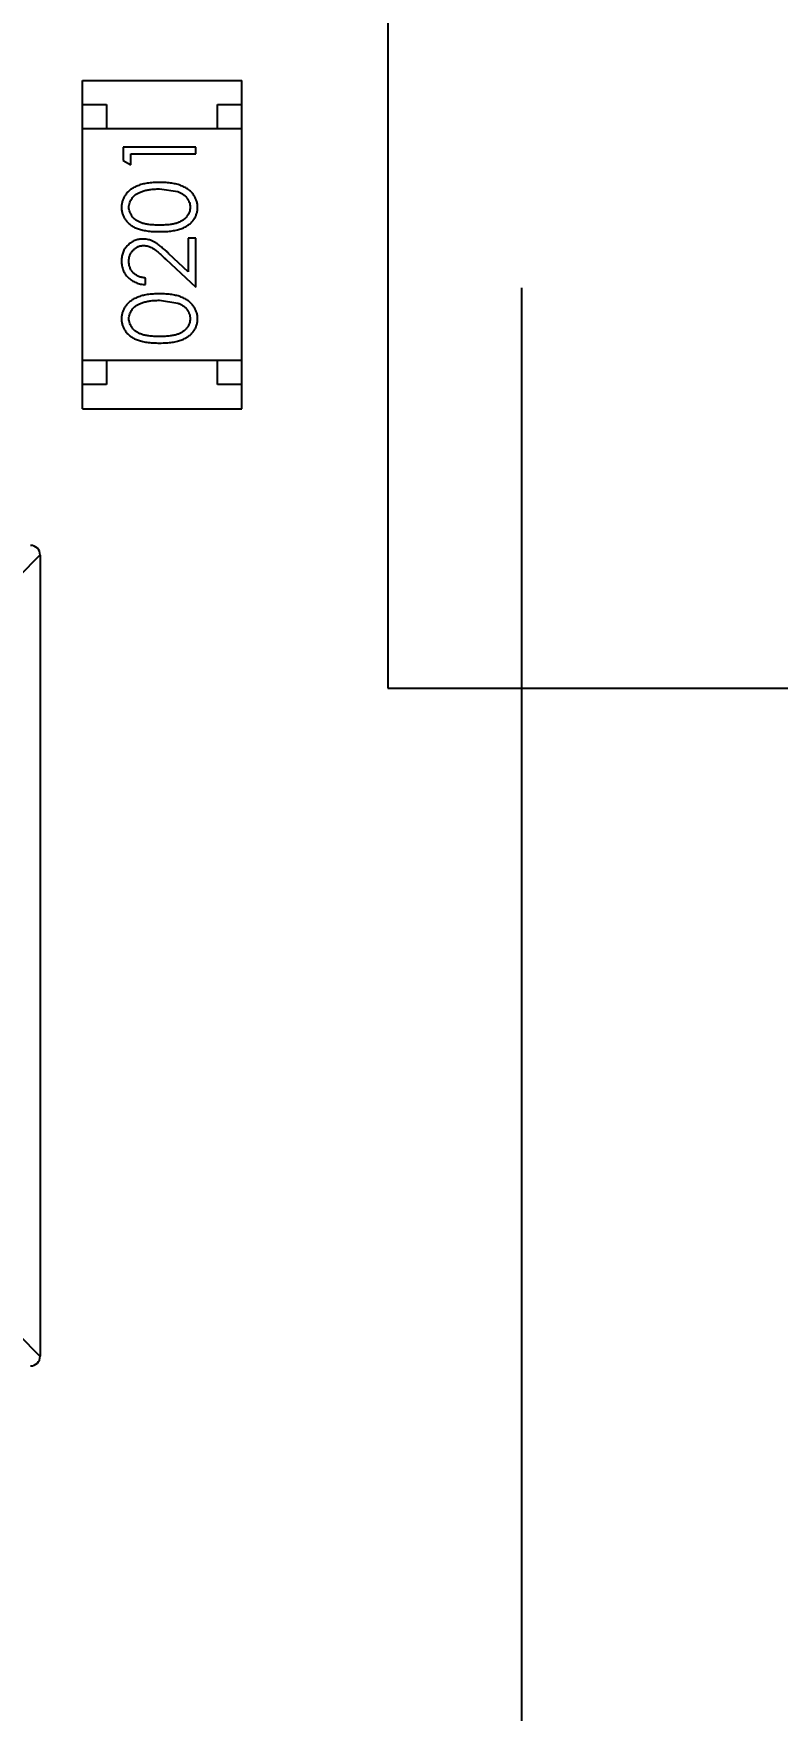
# Model space of a CAD drawing. Header units: inches. Extents: x 398 to 599, y 40 to 151.
# Drawn here: x 552.74 to 554.281, y 80.429 to 83.903 of the extents above; entities that cross this region are included whole.
import ezdxf

# ---------------------------------------------------------------- set-up
doc = ezdxf.new("R2010")
doc.units = ezdxf.units.IN
doc.header["$LTSCALE"] = 1.21
doc.header["$MEASUREMENT"] = 0
doc.header["$PDMODE"] = 3
doc.header["$PDSIZE"] = 0.3125
doc.linetypes.add('CENTER', pattern=[2, 1.25, -0.25, 0.25, -0.25])
doc.layers.get('0').update_dxf_attribs({"linetype": 'CONTINUOUS'})
doc.layers.get('Defpoints').update_dxf_attribs({"linetype": 'CONTINUOUS'})
doc.layers.add('DIM', color=3, linetype='CONTINUOUS')
doc.styles.get("Standard").update_dxf_attribs({"font": 'txt', "width": 0.8})
doc.dimstyles.get("Standard").update_dxf_attribs({"dimtxt": 0.15625, "dimasz": 0.1875, "dimexe": 0.125, "dimexo": 0.0625, "dimgap": 0.09, "dimtad": 0, "dimtih": 1, "dimtoh": 1, "dimzin": 4, "dimdsep": 46, "dimtxsty": 'Standard', "dimblk": '_FILLED', "dimblk1": '_FILLED', "dimblk2": '_FILLED', "dimcen": 0.09, "dimazin": 1, "dimtp": 0.01, "dimtm": 0.01, "dimtfac": 1, "dimtofl": 0, "dimtmove": 0, "dimatfit": 3, "dimldrblk": '_FILLED', "dimfxl": 1, "dimtolj": 1, "dimtzin": 4, "dimarcsym": 0})

# ---------------------------------------------------------------- blocks, each defined once
blk = doc.blocks.new('_FILLED')
at = {"color": 0, "linetype": 'ByBlock'}
blk.add_solid([(0, 0), (-1, 0.1667), (-1, -0.1667)], dxfattribs=at)
blk = doc.blocks.new('*D70')
at = {"layer": 'Defpoints', "color": 0}
for p in [(537.241, 87.005), (553.751, 68.4022), (537.241, 64.8591)]:
    blk.add_point(p, dxfattribs=at)
at = {"layer": 'DIM', "color": 0, "lineweight": -2}
for p, q in [((537.241, 86.9425), (537.241, 64.7341)), ((553.751, 68.3397), (553.751, 64.7341)), ((539.241, 64.8591), (542.7394, 64.8591)), ((551.751, 64.8591), (548.2527, 64.8591))]:
    blk.add_line(p, q, dxfattribs=at)
at = {"layer": 'DIM', "color": 0, "lineweight": -2, "xscale": 2, "yscale": 2, "zscale": 2, "rotation": 180}
blk.add_blockref('_FILLED', (537.241, 64.8591), dxfattribs=at)
at = {"layer": 'DIM', "color": 0, "lineweight": -2, "xscale": 2, "yscale": 2, "zscale": 2}
blk.add_blockref('_FILLED', (553.751, 64.8591), dxfattribs=at)
at = {"layer": 'DIM', "color": 0, "insert": (545.496, 64.8591), "char_height": 2, "attachment_point": 5}
blk.add_mtext('\\A1;16.51', dxfattribs=at)
blk = doc.blocks.new('*D71')
at = {"layer": 'Defpoints', "color": 0}
for p in [(570.261, 87.005), (553.751, 68.4022), (553.751, 64.8591)]:
    blk.add_point(p, dxfattribs=at)
at = {"layer": 'DIM', "color": 0, "lineweight": -2}
for p, q in [((570.261, 86.9425), (570.261, 64.7341)), ((553.751, 68.3397), (553.751, 64.7341)), ((555.751, 64.8591), (559.2494, 64.8591)), ((568.261, 64.8591), (564.7627, 64.8591))]:
    blk.add_line(p, q, dxfattribs=at)
at = {"layer": 'DIM', "color": 0, "lineweight": -2, "xscale": 2, "yscale": 2, "zscale": 2, "rotation": 180}
blk.add_blockref('_FILLED', (553.751, 64.8591), dxfattribs=at)
at = {"layer": 'DIM', "color": 0, "lineweight": -2, "xscale": 2, "yscale": 2, "zscale": 2}
blk.add_blockref('_FILLED', (570.261, 64.8591), dxfattribs=at)
at = {"layer": 'DIM', "color": 0, "insert": (562.006, 64.8591), "char_height": 2, "attachment_point": 5}
blk.add_mtext('\\A1;16.51', dxfattribs=at)

msp = doc.modelspace()

# ---------------------------------------------------------------- linework, layer by layer
at = {"color": 4, "linetype": 'CENTER', "ltscale": 2}
msp.add_line((553.751, 117.2562), (553.751, 68.4022), dxfattribs=at)
at = {"color": 7, "linetype": 'Continuous'}
for p, q in [((553.4741, 84.1566), (553.4741, 82.5473)), ((552.8412, 83.1262), (552.8412, 83.8062)), ((552.8412, 83.8062), (553.1712, 83.8062)), ((553.1712, 83.1262), (553.1712, 83.8062)), ((552.8412, 83.7562), (552.8912, 83.7562)), ((552.8912, 83.7562), (552.8912, 83.7062)), ((553.1212, 83.7062), (553.1212, 83.7562)), ((553.1212, 83.7562), (553.1712, 83.7562)), ((553.1712, 83.7062), (552.8412, 83.7062)), ((552.9259, 83.668), (552.9259, 83.6403)), ((553.0759, 83.668), (552.9259, 83.668)), ((553.0759, 83.6545), (553.0759, 83.668)), ((552.9259, 83.6403), (552.9413, 83.6315)), ((552.9413, 83.6315), (552.9413, 83.6545)), ((552.9413, 83.6545), (553.0759, 83.6545)), ((553.0009, 83.5815), (553.0386, 83.5758)), ((553.0605, 83.4795), (553.0605, 83.4097)), ((553.0759, 83.4795), (553.0605, 83.4795)), ((553.0759, 83.3776), (553.0759, 83.4795)), ((553.0139, 83.4358), (553.0759, 83.3776)), ((553.0605, 83.4097), (553.0205, 83.4473)), ((552.9721, 83.3834), (552.9721, 83.3968)), ((553.0009, 83.3507), (553.0386, 83.345)), ((553.1712, 83.2262), (552.8412, 83.2262)), ((552.8912, 83.2262), (552.8912, 83.1762)), ((553.1212, 83.1762), (553.1212, 83.2262)), ((552.8912, 83.1762), (552.8412, 83.1762)), ((553.1712, 83.1762), (553.1212, 83.1762)), ((552.8412, 83.1262), (553.1712, 83.1262)), ((552.7537, 82.8233), (552.6623, 82.7318)), ((552.7537, 82.823), (552.7537, 81.163)), ((553.4741, 82.5473), (555.5741, 82.5473)), ((552.6623, 81.2541), (552.7537, 81.1627))]:
    msp.add_line(p, q, dxfattribs=at)
for centre, radius, start, end in [((553.751, 92.925), 23, 281.22586, 258.77532), ((553.751, 92.925), 22.75, 294.44334, 241.13427), ((552.7337, 82.823), 0.02, 0, 90), ((552.7337, 81.163), 0.02, 270, 0)]:
    msp.add_arc(centre, radius, start, end, dxfattribs=at)
for points, knots in [([(553.001, 83.5949), (552.9987, 83.5949), (552.9942, 83.5948), (552.9876, 83.5946), (552.9814, 83.594), (552.9756, 83.5933), (552.9701, 83.5923), (552.965, 83.5912), (552.9602, 83.5897), (552.9558, 83.5881), (552.9517, 83.5863), (552.9479, 83.5844), (552.9443, 83.5823), (552.941, 83.5801), (552.938, 83.5776), (552.9352, 83.5751), (552.9327, 83.5724), (552.9305, 83.5695), (552.9285, 83.5665), (552.9268, 83.5634), (552.9253, 83.5602), (552.9242, 83.557), (552.9232, 83.5536), (552.9225, 83.5502), (552.9221, 83.5467), (552.9221, 83.5443), (552.9221, 83.5431)], [0, 0, 0, 0, 0.065278, 0.127205, 0.186168, 0.241675, 0.294115, 0.343609, 0.390387, 0.434463, 0.476646, 0.517002, 0.555936, 0.593716, 0.630057, 0.665601, 0.700745, 0.734917, 0.768681, 0.802087, 0.834849, 0.867433, 0.900138, 0.932806, 0.966212, 1, 1, 1, 1]), ([(553.0798, 83.5431), (553.0798, 83.5443), (553.0797, 83.5467), (553.0793, 83.5502), (553.0786, 83.5537), (553.0777, 83.557), (553.0765, 83.5603), (553.075, 83.5635), (553.0733, 83.5666), (553.0713, 83.5696), (553.069, 83.5725), (553.0665, 83.5752), (553.0637, 83.5778), (553.0607, 83.5802), (553.0574, 83.5825), (553.0538, 83.5845), (553.05, 83.5864), (553.046, 83.5882), (553.0416, 83.5898), (553.0368, 83.5912), (553.0317, 83.5923), (553.0263, 83.5933), (553.0205, 83.594), (553.0143, 83.5946), (553.0078, 83.5948), (553.0033, 83.5949), (553.001, 83.5949)], [0, 0, 0, 0, 0.033824, 0.067298, 0.10028, 0.133019, 0.165736, 0.198792, 0.232372, 0.266409, 0.301016, 0.336196, 0.371972, 0.408574, 0.446394, 0.485225, 0.525372, 0.567224, 0.611081, 0.65775, 0.70702, 0.759235, 0.814484, 0.873227, 0.934937, 1, 1, 1, 1]), ([(552.9375, 83.5436), (552.9376, 83.5452), (552.9377, 83.5485), (552.939, 83.5534), (552.9411, 83.558), (552.9435, 83.5618), (552.9457, 83.5646), (552.9478, 83.5667), (552.95, 83.5687), (552.9525, 83.5705), (552.9552, 83.5721), (552.9581, 83.5737), (552.9613, 83.5751), (552.9647, 83.5765), (552.9684, 83.5776), (552.9723, 83.5787), (552.9765, 83.5795), (552.9809, 83.5803), (552.9855, 83.5808), (552.9904, 83.5812), (552.9956, 83.5814), (552.9991, 83.5814), (553.0009, 83.5815)], [0, 0, 0, 0, 0.059689, 0.119507, 0.181075, 0.246162, 0.279894, 0.314468, 0.350403, 0.387474, 0.426147, 0.466624, 0.508745, 0.553328, 0.600058, 0.649177, 0.700552, 0.754894, 0.811825, 0.871514, 0.934319, 1, 1, 1, 1]), ([(553.0386, 83.5758), (553.0397, 83.5754), (553.0417, 83.5746), (553.0447, 83.5733), (553.0474, 83.5718), (553.0499, 83.5702), (553.0522, 83.5685), (553.0544, 83.5666), (553.0563, 83.5646), (553.0585, 83.5618), (553.0609, 83.5581), (553.0629, 83.5534), (553.0642, 83.5486), (553.0643, 83.5453), (553.0644, 83.5436)], [0, 0, 0, 0, 0.075949, 0.148549, 0.218996, 0.286119, 0.351826, 0.416074, 0.478265, 0.540325, 0.660405, 0.774606, 0.887187, 1, 1, 1, 1]), ([(552.9221, 83.5431), (552.9221, 83.542), (552.9221, 83.5396), (552.9226, 83.5362), (552.9232, 83.5328), (552.9242, 83.5295), (552.9253, 83.5263), (552.9268, 83.5232), (552.9285, 83.5202), (552.9304, 83.5172), (552.9327, 83.5144), (552.9351, 83.5117), (552.9378, 83.5093), (552.9408, 83.5069), (552.944, 83.5048), (552.9474, 83.5028), (552.9511, 83.5009), (552.9551, 83.4993), (552.9594, 83.4978), (552.9641, 83.4965), (552.9692, 83.4954), (552.9748, 83.4945), (552.9807, 83.4938), (552.9871, 83.4933), (552.9939, 83.493), (552.9986, 83.493), (553.001, 83.493)], [0, 0, 0, 0, 0.033742, 0.066533, 0.099153, 0.13154, 0.164087, 0.196563, 0.229707, 0.263315, 0.297504, 0.331686, 0.366482, 0.4021, 0.438958, 0.476748, 0.515985, 0.556589, 0.599519, 0.645765, 0.695487, 0.748721, 0.805687, 0.866754, 0.931405, 1, 1, 1, 1]), ([(553.0009, 83.5065), (552.9989, 83.5065), (552.995, 83.5065), (552.9894, 83.5067), (552.9841, 83.5071), (552.9792, 83.5076), (552.9746, 83.5082), (552.9705, 83.509), (552.9667, 83.5099), (552.9633, 83.511), (552.9602, 83.5123), (552.9573, 83.5136), (552.9546, 83.5151), (552.9521, 83.5168), (552.9498, 83.5185), (552.9476, 83.5204), (552.9457, 83.5224), (552.9435, 83.5253), (552.9411, 83.529), (552.939, 83.5337), (552.9377, 83.5386), (552.9376, 83.5419), (552.9375, 83.5436)], [0, 0, 0, 0, 0.073302, 0.142286, 0.206253, 0.266017, 0.321612, 0.372532, 0.419497, 0.462398, 0.502825, 0.541489, 0.579034, 0.615143, 0.650298, 0.684912, 0.718701, 0.752189, 0.817245, 0.879117, 0.939613, 1, 1, 1, 1]), ([(553.0644, 83.5436), (553.0643, 83.5419), (553.0641, 83.5386), (553.0628, 83.5338), (553.0608, 83.529), (553.0584, 83.5253), (553.0561, 83.5224), (553.0542, 83.5204), (553.052, 83.5185), (553.0497, 83.5167), (553.0472, 83.5151), (553.0445, 83.5136), (553.0416, 83.5122), (553.0385, 83.511), (553.0351, 83.5099), (553.0313, 83.509), (553.0271, 83.5082), (553.0226, 83.5075), (553.0177, 83.5071), (553.0125, 83.5067), (553.0068, 83.5065), (553.0029, 83.5065), (553.0009, 83.5065)], [0, 0, 0, 0, 0.060034, 0.120278, 0.182348, 0.247919, 0.281641, 0.315701, 0.350322, 0.385703, 0.421819, 0.459196, 0.497866, 0.538301, 0.58121, 0.628183, 0.679403, 0.734699, 0.794074, 0.858416, 0.927049, 1, 1, 1, 1]), ([(553.001, 83.493), (553.0034, 83.493), (553.008, 83.493), (553.0148, 83.4933), (553.0211, 83.4938), (553.0271, 83.4946), (553.0326, 83.4955), (553.0378, 83.4965), (553.0425, 83.4978), (553.0468, 83.4994), (553.0508, 83.501), (553.0545, 83.5029), (553.058, 83.5049), (553.0612, 83.5071), (553.0642, 83.5094), (553.0669, 83.5119), (553.0693, 83.5145), (553.0715, 83.5173), (553.0735, 83.5202), (553.0752, 83.5233), (553.0766, 83.5263), (553.0777, 83.5295), (553.0787, 83.5328), (553.0793, 83.5362), (553.0797, 83.5396), (553.0798, 83.542), (553.0798, 83.5431)], [0, 0, 0, 0, 0.068113, 0.132564, 0.193427, 0.250218, 0.303569, 0.353576, 0.400235, 0.443586, 0.484619, 0.524292, 0.56238, 0.599049, 0.63494, 0.669782, 0.704009, 0.737842, 0.771098, 0.803896, 0.836415, 0.868639, 0.900715, 0.933378, 0.966213, 1, 1, 1, 1]), ([(552.9667, 83.4776), (552.9652, 83.4776), (552.9623, 83.4775), (552.958, 83.4769), (552.9538, 83.4759), (552.9498, 83.4746), (552.946, 83.4728), (552.9423, 83.4706), (552.9387, 83.4681), (552.9353, 83.4651), (552.9322, 83.4619), (552.9295, 83.4584), (552.9272, 83.4546), (552.9253, 83.4506), (552.9239, 83.4464), (552.9229, 83.4419), (552.9222, 83.4372), (552.9221, 83.4339), (552.9221, 83.4323)], [0, 0, 0, 0, 0.06271, 0.123347, 0.183401, 0.242828, 0.302097, 0.36242, 0.423725, 0.487032, 0.550491, 0.612709, 0.674265, 0.73617, 0.799211, 0.863483, 0.930525, 1, 1, 1, 1]), ([(552.9375, 83.4316), (552.9375, 83.4327), (552.9376, 83.4349), (552.938, 83.4382), (552.9387, 83.4413), (552.9397, 83.4442), (552.9409, 83.4471), (552.9425, 83.4498), (552.9443, 83.4523), (552.9464, 83.4547), (552.9487, 83.4569), (552.9511, 83.4588), (552.9536, 83.4605), (552.9563, 83.4619), (552.959, 83.4629), (552.9619, 83.4636), (552.9648, 83.4641), (552.9669, 83.4641), (552.9679, 83.4642)], [0, 0, 0, 0, 0.068027, 0.133505, 0.19695, 0.26027, 0.322741, 0.384982, 0.448465, 0.513424, 0.578224, 0.640011, 0.700094, 0.760067, 0.819012, 0.877878, 0.938035, 1, 1, 1, 1]), ([(553.0205, 83.4473), (553.019, 83.4487), (553.016, 83.4515), (553.0116, 83.4554), (553.0075, 83.459), (553.0036, 83.4622), (553, 83.465), (552.9966, 83.4675), (552.9935, 83.4696), (552.9896, 83.4719), (552.9849, 83.4742), (552.979, 83.4762), (552.9729, 83.4774), (552.9688, 83.4775), (552.9667, 83.4776)], [0, 0, 0, 0, 0.09953, 0.192079, 0.277712, 0.357454, 0.429648, 0.495771, 0.555538, 0.608657, 0.707578, 0.804328, 0.901298, 1, 1, 1, 1]), ([(552.9679, 83.4642), (552.9695, 83.4641), (552.9727, 83.464), (552.9775, 83.4629), (552.9822, 83.4612), (552.986, 83.4592), (552.9891, 83.4572), (552.9918, 83.4553), (552.9947, 83.453), (552.998, 83.4503), (553.0015, 83.4472), (553.0054, 83.4438), (553.0095, 83.4399), (553.0124, 83.4372), (553.0139, 83.4358)], [0, 0, 0, 0, 0.088014, 0.174976, 0.2638, 0.355443, 0.406413, 0.465519, 0.533076, 0.609353, 0.693899, 0.787171, 0.889197, 1, 1, 1, 1]), ([(552.9221, 83.4323), (552.9221, 83.4306), (552.9222, 83.4273), (552.9229, 83.4225), (552.924, 83.4179), (552.9255, 83.4134), (552.9275, 83.4092), (552.9299, 83.4052), (552.9328, 83.4014), (552.9361, 83.3978), (552.9397, 83.3946), (552.9436, 83.3917), (552.9478, 83.3893), (552.9522, 83.3872), (552.9568, 83.3856), (552.9617, 83.3844), (552.9668, 83.3836), (552.9703, 83.3835), (552.9721, 83.3834)], [0, 0, 0, 0, 0.06445, 0.126725, 0.187421, 0.247417, 0.306749, 0.366595, 0.427749, 0.490235, 0.553031, 0.614805, 0.676505, 0.738096, 0.801021, 0.864897, 0.931209, 1, 1, 1, 1]), ([(552.9721, 83.3968), (552.9708, 83.397), (552.9681, 83.3972), (552.9644, 83.398), (552.9608, 83.3989), (552.9575, 83.4001), (552.9544, 83.4017), (552.9516, 83.4034), (552.9489, 83.4054), (552.9465, 83.4077), (552.9444, 83.4101), (552.9425, 83.4127), (552.941, 83.4155), (552.9397, 83.4184), (552.9387, 83.4215), (552.938, 83.4247), (552.9376, 83.4281), (552.9375, 83.4304), (552.9375, 83.4316)], [0, 0, 0, 0, 0.073648, 0.143686, 0.210962, 0.275557, 0.338064, 0.399311, 0.4594, 0.51934, 0.579024, 0.637809, 0.695959, 0.754122, 0.813113, 0.873453, 0.935561, 1, 1, 1, 1]), ([(553.001, 83.3642), (552.9987, 83.3641), (552.9942, 83.3641), (552.9876, 83.3638), (552.9814, 83.3632), (552.9756, 83.3625), (552.9701, 83.3615), (552.965, 83.3604), (552.9602, 83.359), (552.9558, 83.3574), (552.9517, 83.3555), (552.9479, 83.3536), (552.9443, 83.3515), (552.941, 83.3493), (552.938, 83.3469), (552.9352, 83.3443), (552.9327, 83.3416), (552.9305, 83.3387), (552.9285, 83.3357), (552.9268, 83.3326), (552.9253, 83.3295), (552.9242, 83.3262), (552.9232, 83.3229), (552.9225, 83.3195), (552.9221, 83.3159), (552.9221, 83.3136), (552.9221, 83.3124)], [0, 0, 0, 0, 0.065278, 0.127205, 0.186168, 0.241675, 0.294115, 0.343609, 0.390387, 0.434463, 0.476646, 0.517002, 0.555936, 0.593716, 0.630057, 0.665601, 0.700745, 0.734917, 0.768681, 0.802087, 0.834849, 0.867433, 0.900138, 0.932806, 0.966212, 1, 1, 1, 1]), ([(552.9375, 83.3128), (552.9376, 83.3145), (552.9377, 83.3177), (552.939, 83.3226), (552.9411, 83.3273), (552.9435, 83.331), (552.9457, 83.3339), (552.9478, 83.3359), (552.95, 83.3379), (552.9525, 83.3397), (552.9552, 83.3414), (552.9581, 83.3429), (552.9613, 83.3444), (552.9647, 83.3457), (552.9684, 83.3469), (552.9723, 83.3479), (552.9765, 83.3487), (552.9809, 83.3495), (552.9855, 83.35), (552.9904, 83.3504), (552.9956, 83.3506), (552.9991, 83.3507), (553.0009, 83.3507)], [0, 0, 0, 0, 0.059689, 0.119507, 0.181075, 0.246162, 0.279894, 0.314468, 0.350403, 0.387474, 0.426147, 0.466624, 0.508745, 0.553328, 0.600058, 0.649177, 0.700552, 0.754894, 0.811825, 0.871514, 0.934319, 1, 1, 1, 1]), ([(553.0798, 83.3124), (553.0798, 83.3136), (553.0797, 83.3159), (553.0793, 83.3195), (553.0786, 83.3229), (553.0777, 83.3262), (553.0765, 83.3295), (553.075, 83.3327), (553.0733, 83.3358), (553.0713, 83.3388), (553.069, 83.3417), (553.0665, 83.3444), (553.0637, 83.347), (553.0607, 83.3494), (553.0574, 83.3517), (553.0538, 83.3537), (553.05, 83.3557), (553.046, 83.3575), (553.0416, 83.3591), (553.0368, 83.3604), (553.0317, 83.3616), (553.0263, 83.3625), (553.0205, 83.3632), (553.0143, 83.3638), (553.0078, 83.3641), (553.0033, 83.3641), (553.001, 83.3642)], [0, 0, 0, 0, 0.033824, 0.067298, 0.10028, 0.133019, 0.165736, 0.198792, 0.232372, 0.266409, 0.301016, 0.336196, 0.371972, 0.408574, 0.446394, 0.485225, 0.525372, 0.567224, 0.611081, 0.65775, 0.70702, 0.759235, 0.814484, 0.873227, 0.934937, 1, 1, 1, 1]), ([(552.9221, 83.3124), (552.9221, 83.3112), (552.9221, 83.3089), (552.9226, 83.3054), (552.9232, 83.302), (552.9242, 83.2987), (552.9253, 83.2955), (552.9268, 83.2924), (552.9285, 83.2894), (552.9304, 83.2864), (552.9327, 83.2836), (552.9351, 83.2809), (552.9378, 83.2785), (552.9408, 83.2762), (552.944, 83.274), (552.9474, 83.272), (552.9511, 83.2702), (552.9551, 83.2685), (552.9594, 83.267), (552.9641, 83.2657), (552.9692, 83.2646), (552.9748, 83.2638), (552.9807, 83.2631), (552.9871, 83.2626), (552.9939, 83.2623), (552.9986, 83.2622), (553.001, 83.2622)], [0, 0, 0, 0, 0.033742, 0.066533, 0.099153, 0.13154, 0.164087, 0.196563, 0.229707, 0.263315, 0.297504, 0.331686, 0.366482, 0.4021, 0.438958, 0.476748, 0.515985, 0.556589, 0.599519, 0.645765, 0.695487, 0.748721, 0.805687, 0.866754, 0.931405, 1, 1, 1, 1]), ([(553.0009, 83.2757), (552.9989, 83.2757), (552.995, 83.2757), (552.9894, 83.276), (552.9841, 83.2763), (552.9792, 83.2768), (552.9746, 83.2774), (552.9705, 83.2783), (552.9667, 83.2792), (552.9633, 83.2803), (552.9602, 83.2815), (552.9573, 83.2829), (552.9546, 83.2844), (552.9521, 83.286), (552.9498, 83.2877), (552.9476, 83.2896), (552.9457, 83.2916), (552.9435, 83.2945), (552.9411, 83.2982), (552.939, 83.3029), (552.9377, 83.3078), (552.9376, 83.3112), (552.9375, 83.3128)], [0, 0, 0, 0, 0.073302, 0.142286, 0.206253, 0.266017, 0.321612, 0.372532, 0.419497, 0.462398, 0.502825, 0.541489, 0.579034, 0.615143, 0.650298, 0.684912, 0.718701, 0.752189, 0.817245, 0.879117, 0.939613, 1, 1, 1, 1]), ([(553.0644, 83.3128), (553.0643, 83.3112), (553.0641, 83.3079), (553.0628, 83.303), (553.0608, 83.2983), (553.0584, 83.2945), (553.0561, 83.2916), (553.0542, 83.2896), (553.052, 83.2877), (553.0497, 83.2859), (553.0472, 83.2843), (553.0445, 83.2828), (553.0416, 83.2815), (553.0385, 83.2802), (553.0351, 83.2791), (553.0313, 83.2782), (553.0271, 83.2775), (553.0226, 83.2768), (553.0177, 83.2763), (553.0125, 83.276), (553.0068, 83.2757), (553.0029, 83.2757), (553.0009, 83.2757)], [0, 0, 0, 0, 0.060034, 0.120278, 0.182348, 0.247919, 0.281641, 0.315701, 0.350322, 0.385703, 0.421819, 0.459196, 0.497866, 0.538301, 0.58121, 0.628183, 0.679403, 0.734699, 0.794074, 0.858416, 0.927049, 1, 1, 1, 1]), ([(553.001, 83.2622), (553.0034, 83.2622), (553.008, 83.2623), (553.0148, 83.2626), (553.0211, 83.2631), (553.0271, 83.2638), (553.0326, 83.2647), (553.0378, 83.2657), (553.0425, 83.2671), (553.0468, 83.2686), (553.0508, 83.2703), (553.0545, 83.2721), (553.058, 83.2741), (553.0612, 83.2763), (553.0642, 83.2786), (553.0669, 83.2811), (553.0693, 83.2838), (553.0715, 83.2865), (553.0735, 83.2895), (553.0752, 83.2925), (553.0766, 83.2956), (553.0777, 83.2988), (553.0787, 83.302), (553.0793, 83.3054), (553.0797, 83.3089), (553.0798, 83.3112), (553.0798, 83.3124)], [0, 0, 0, 0, 0.068113, 0.132564, 0.193427, 0.250218, 0.303569, 0.353576, 0.400235, 0.443586, 0.484619, 0.524292, 0.56238, 0.599049, 0.63494, 0.669782, 0.704009, 0.737842, 0.771098, 0.803896, 0.836415, 0.868639, 0.900715, 0.933378, 0.966213, 1, 1, 1, 1]), ([(553.0386, 83.345), (553.0397, 83.3446), (553.0417, 83.3439), (553.0447, 83.3425), (553.0474, 83.3411), (553.0499, 83.3395), (553.0522, 83.3377), (553.0544, 83.3359), (553.0563, 83.3339), (553.0585, 83.3311), (553.0609, 83.3274), (553.0629, 83.3227), (553.0642, 83.3178), (553.0643, 83.3145), (553.0644, 83.3128)], [0, 0, 0, 0, 0.075949, 0.148549, 0.218996, 0.286119, 0.351826, 0.416074, 0.478265, 0.540325, 0.660405, 0.774606, 0.887187, 1, 1, 1, 1])]:
    msp.add_open_spline(points, degree=3, knots=knots, dxfattribs=at)

# ---------------------------------------------------------------- dimensions: what is measured, and where the dimension line sits
at = {"layer": 'DIM'}
for base, p1, p2, picture, middle in [((537.241, 64.8591), (553.751, 68.4022), (537.241, 87.005), '*D70', (545.496, 64.8591)), ((553.751, 64.8591), (570.261, 87.005), (553.751, 68.4022), '*D71', (562.006, 64.8591))]:
    dim = msp.add_linear_dim(base=base, p1=p1, p2=p2, dimstyle='Standard', override={"dimtxt": 2, "dimasz": 2, "dimtih": 0, "dimtoh": 0, "dimzin": 0, "dimcen": 0.198, "dimadec": 0, "dimazin": 0, "dimtp": 0, "dimtm": 0, "dimtdec": 4, "dimtzin": 0}, dxfattribs=at)
    dim.commit()
    dim.dimension.update_dxf_attribs({"geometry": picture, "text_midpoint": middle})

doc.saveas('drawing.dxf')
